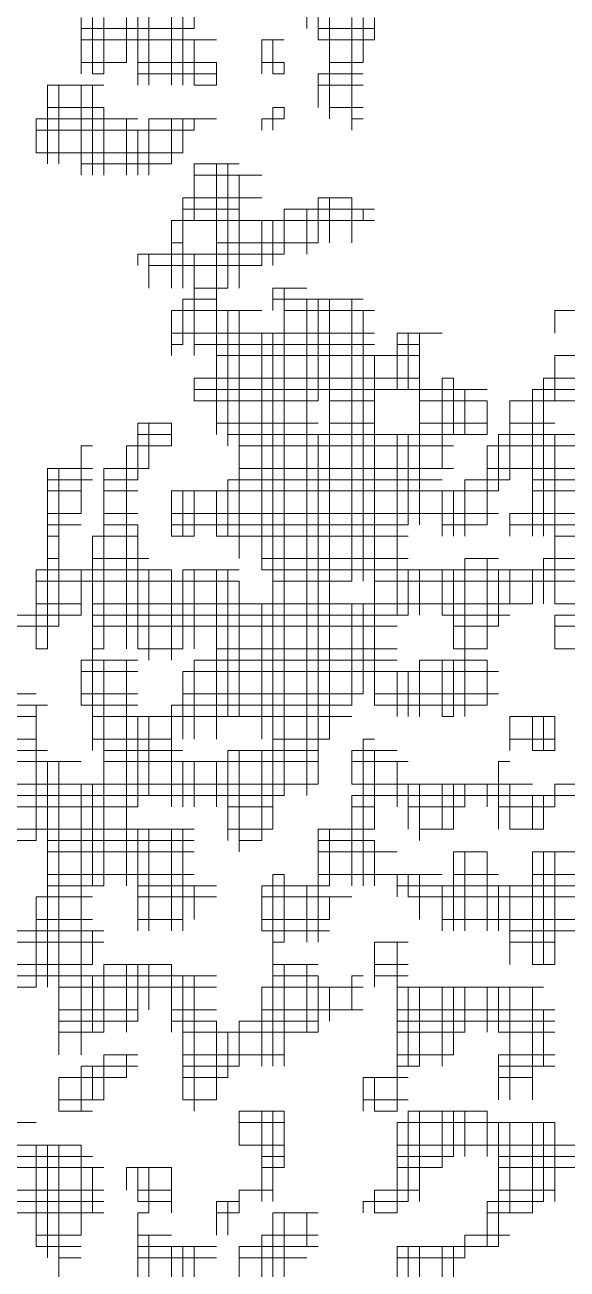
# Model space of a CAD drawing. Header units: millimetres. Extents: x 13268 to 164478, y 289082 to 363688.
# Drawn here: x 81970 to 82973, y 351152 to 353454 of the extents above; entities that cross this region are included whole.
import ezdxf

# ---------------------------------------------------------------- set-up
doc = ezdxf.new("R2010")
doc.units = ezdxf.units.MM

# ---------------------------------------------------------------- blocks, each defined once
blk = doc.blocks.new('A$C010A7659')
at = {"lineweight": 0}
for points in [[(1714.03, 3469.46), (1714.03, 3403.22)], [(1714.03, 3469.46), (1714.03, 3394.94)], [(1722.31, 3469.46), (1722.31, 3394.94)], [(1722.31, 3469.46), (1722.31, 3394.94)], [(1730.59, 3469.46), (1730.59, 3436.34)], [(1689.19, 3461.18), (1689.19, 3394.94)], [(1697.47, 3461.18), (1697.47, 3394.94)], [(1813.39, 3461.18), (1813.39, 3436.34)], [(1821.67, 3461.18), (1821.67, 3428.06)], [(1647.79, 3444.62), (1647.79, 3403.22)], [(1656.07, 3444.62), (1656.07, 3403.22)], [(1664.35, 3444.62), (1664.35, 3403.22)], [(1664.35, 3444.62), (1664.35, 3403.22)], [(1680.91, 3444.62), (1680.91, 3411.5)], [(1689.19, 3444.62), (1689.19, 3394.94)], [(1821.67, 3444.62), (1821.67, 3428.06)], [(1829.95, 3444.62), (1829.95, 3370.09)], [(1846.51, 3444.62), (1846.51, 3361.81)], [(1846.51, 3444.62), (1846.51, 3370.09)], [(1854.79, 3444.62), (1854.79, 3411.5)], [(1863.07, 3444.62), (1863.07, 3428.06)], [(1647.79, 3436.34), (1730.59, 3436.34)], [(1821.67, 3436.34), (1863.07, 3436.34)], [(1647.79, 3428.06), (1747.15, 3428.06)], [(1647.79, 3428.06), (1747.15, 3428.06)], [(1730.59, 3428.06), (1730.59, 3394.94)], [(1780.27, 3428.06), (1780.27, 3403.22)], [(1780.27, 3428.06), (1796.83, 3428.06)], [(1788.55, 3428.06), (1788.55, 3403.22)], [(1788.55, 3428.06), (1788.55, 3403.22)], [(1821.67, 3428.06), (1863.07, 3428.06)], [(1829.95, 3428.06), (1863.07, 3428.06)], [(1647.79, 3411.5), (1680.91, 3411.5)], [(1689.19, 3411.5), (1747.15, 3411.5)], [(1747.15, 3411.5), (1747.15, 3394.94)], [(1780.27, 3411.5), (1796.83, 3411.5)], [(1796.83, 3411.5), (1796.83, 3403.22)], [(1829.95, 3411.5), (1854.79, 3411.5)], [(1656.07, 3403.22), (1664.35, 3403.22)], [(1689.19, 3403.22), (1714.03, 3403.22)], [(1689.19, 3403.22), (1747.15, 3403.22)], [(1722.31, 3403.22), (1747.15, 3403.22)], [(1788.55, 3403.22), (1796.83, 3403.22)], [(1821.67, 3403.22), (1821.67, 3378.38)], [(1821.67, 3403.22), (1854.79, 3403.22)], [(1821.67, 3403.22), (1854.79, 3403.22)], [(1622.95, 3394.94), (1622.95, 3336.97)], [(1622.95, 3394.94), (1664.35, 3394.94)], [(1631.23, 3394.94), (1631.23, 3336.97)], [(1631.23, 3394.94), (1631.23, 3336.97)], [(1647.79, 3394.94), (1647.79, 3328.69)], [(1647.79, 3394.94), (1647.79, 3336.97)], [(1656.07, 3394.94), (1656.07, 3328.69)], [(1730.59, 3394.94), (1747.15, 3394.94)], [(1821.67, 3394.94), (1854.79, 3394.94)], [(1821.67, 3394.94), (1854.79, 3394.94)], [(1622.95, 3378.38), (1664.35, 3378.38)], [(1664.35, 3378.38), (1664.35, 3328.69)], [(1788.55, 3378.38), (1788.55, 3361.81)], [(1788.55, 3378.38), (1788.55, 3361.81)], [(1788.55, 3378.38), (1796.83, 3378.38)], [(1796.83, 3378.38), (1796.83, 3370.09)], [(1829.95, 3378.38), (1854.79, 3378.38)], [(1614.66, 3370.09), (1614.66, 3345.25)], [(1614.66, 3370.09), (1689.19, 3370.09)], [(1622.95, 3370.09), (1680.91, 3370.09)], [(1664.35, 3370.09), (1664.35, 3328.69)], [(1680.91, 3370.09), (1680.91, 3328.69)], [(1697.47, 3370.09), (1697.47, 3328.69)], [(1697.47, 3370.09), (1747.15, 3370.09)], [(1714.03, 3370.09), (1714.03, 3345.25)], [(1714.03, 3370.09), (1714.03, 3336.97)], [(1714.03, 3370.09), (1747.15, 3370.09)], [(1722.31, 3370.09), (1722.31, 3345.25)], [(1722.31, 3370.09), (1722.31, 3345.25)], [(1730.59, 3370.09), (1730.59, 3361.81)], [(1780.27, 3370.09), (1780.27, 3361.81)], [(1780.27, 3370.09), (1796.83, 3370.09)], [(1780.27, 3370.09), (1796.83, 3370.09)], [(1846.51, 3370.09), (1854.79, 3370.09)], [(1846.51, 3370.09), (1854.79, 3370.09)], [(1614.66, 3361.81), (1730.59, 3361.81)], [(1689.19, 3361.81), (1689.19, 3328.69)], [(1689.19, 3361.81), (1689.19, 3328.69)], [(1614.66, 3345.25), (1722.31, 3345.25)], [(1622.95, 3345.25), (1714.03, 3345.25)], [(1647.79, 3336.97), (1714.03, 3336.97)], [(1730.59, 3336.97), (1730.59, 3295.57)], [(1730.59, 3336.97), (1763.71, 3336.97)], [(1747.15, 3336.97), (1747.15, 3245.89)], [(1747.15, 3336.97), (1747.15, 3295.57)], [(1755.43, 3336.97), (1755.43, 3245.89)], [(1730.59, 3328.69), (1780.27, 3328.69)], [(1730.59, 3328.69), (1763.71, 3328.69)], [(1763.71, 3328.69), (1763.71, 3312.13)], [(1763.71, 3328.69), (1763.71, 3245.89)], [(1722.31, 3312.13), (1722.31, 3279.01)], [(1722.31, 3312.13), (1722.31, 3262.45)], [(1722.31, 3312.13), (1763.71, 3312.13)], [(1722.31, 3312.13), (1780.27, 3312.13)], [(1821.67, 3312.13), (1821.67, 3279.01)], [(1821.67, 3312.13), (1821.67, 3279.01)], [(1821.67, 3312.13), (1846.51, 3312.13)], [(1829.95, 3312.13), (1829.95, 3279.01)], [(1846.51, 3312.13), (1846.51, 3279.01)], [(1722.31, 3303.85), (1763.71, 3303.85)], [(1796.83, 3303.85), (1796.83, 3270.73)], [(1796.83, 3303.85), (1863.07, 3303.85)], [(1813.39, 3303.85), (1813.39, 3270.73)], [(1846.51, 3303.85), (1846.51, 3295.57)], [(1854.79, 3303.85), (1854.79, 3295.57)], [(1714.03, 3295.57), (1714.03, 3245.89)], [(1714.03, 3295.57), (1730.59, 3295.57)], [(1714.03, 3295.57), (1763.71, 3295.57)], [(1747.15, 3295.57), (1846.51, 3295.57)], [(1763.71, 3295.57), (1763.71, 3245.89)], [(1780.27, 3295.57), (1780.27, 3262.45)], [(1788.55, 3295.57), (1788.55, 3270.73)], [(1788.55, 3295.57), (1788.55, 3262.45)], [(1796.83, 3295.57), (1796.83, 3270.73)], [(1796.83, 3295.57), (1863.07, 3295.57)], [(1689.19, 3270.73), (1689.19, 3262.45)], [(1689.19, 3270.73), (1788.55, 3270.73)], [(1697.47, 3270.73), (1697.47, 3245.89)], [(1697.47, 3270.73), (1722.31, 3270.73)], [(1714.03, 3279.01), (1714.03, 3245.89)], [(1714.03, 3279.01), (1722.31, 3279.01)], [(1722.31, 3270.73), (1722.31, 3245.89)], [(1730.59, 3270.73), (1730.59, 3196.21)], [(1747.15, 3279.01), (1821.67, 3279.01)], [(1747.15, 3270.73), (1747.15, 3163.09)], [(1747.15, 3270.73), (1796.83, 3270.73)], [(1697.47, 3262.45), (1722.31, 3262.45)], [(1722.31, 3262.45), (1780.27, 3262.45)], [(1730.59, 3245.89), (1747.15, 3245.89)], [(1730.59, 3245.89), (1755.43, 3245.89)], [(1788.55, 3245.89), (1788.55, 3229.33)], [(1788.55, 3245.89), (1813.39, 3245.89)], [(1796.83, 3245.89), (1796.83, 2873.27)], [(1796.83, 3245.89), (1796.83, 2873.27)], [(1722.31, 3237.61), (1722.31, 3204.49)], [(1722.31, 3237.61), (1722.31, 3204.49)], [(1722.31, 3237.61), (1747.15, 3237.61)], [(1730.59, 3237.61), (1747.15, 3237.61)], [(1788.55, 3237.61), (1854.79, 3237.61)], [(1788.55, 3237.61), (1846.51, 3237.61)], [(1813.39, 3237.61), (1813.39, 2873.27)], [(1821.67, 3237.61), (1821.67, 3163.09)], [(1821.67, 3237.61), (1821.67, 3163.09)], [(1829.95, 3237.61), (1829.95, 2914.68)], [(1846.51, 3237.61), (1846.51, 3038.88)], [(1846.51, 3237.61), (1846.51, 3030.6)], [(1714.03, 3229.33), (1714.03, 3196.21)], [(1714.03, 3229.33), (1780.27, 3229.33)], [(1747.15, 3229.33), (1747.15, 3138.25)], [(1755.43, 3229.33), (1755.43, 3129.97)], [(1763.71, 3229.33), (1763.71, 3047.16)], [(1763.71, 3229.33), (1763.71, 3129.97)], [(1796.83, 3229.33), (1863.07, 3229.33)], [(1854.79, 3229.33), (1854.79, 3030.6)], [(1995.56, 3229.33), (1995.56, 3212.77)], [(1995.56, 3229.33), (2086.64, 3229.33)], [(1714.03, 3212.77), (1714.03, 3196.21)], [(1714.03, 3212.77), (1863.07, 3212.77)], [(1714.03, 3212.77), (1863.07, 3212.77)], [(1780.27, 3212.77), (1780.27, 3038.88)], [(1788.55, 3212.77), (1788.55, 2864.99)], [(1788.55, 3212.77), (1788.55, 2848.43)], [(1879.64, 3212.77), (1879.64, 3171.37)], [(1879.64, 3212.77), (1912.76, 3212.77)], [(1887.92, 3212.77), (1887.92, 3171.37)], [(1896.2, 3212.77), (1896.2, 3204.49)], [(1896.2, 3212.77), (1896.2, 3072)], [(1714.03, 3204.49), (1722.31, 3204.49)], [(1730.59, 3204.49), (1863.07, 3204.49)], [(1879.64, 3204.49), (1896.2, 3204.49)], [(1747.15, 3196.21), (1896.2, 3196.21)], [(1747.15, 3196.21), (1863.07, 3196.21)], [(1863.07, 3196.21), (1863.07, 3171.37)], [(1863.07, 3196.21), (1863.07, 3163.09)], [(1863.07, 3196.21), (1896.2, 3196.21)], [(1879.64, 3196.21), (1879.64, 3171.37)], [(1995.56, 3196.21), (1995.56, 3163.09)], [(1995.56, 3196.21), (1995.56, 3163.09)], [(1995.56, 3196.21), (2086.64, 3196.21)], [(1730.59, 3179.65), (1730.59, 3163.09)], [(1730.59, 3179.65), (1896.2, 3179.65)], [(1912.76, 3179.65), (1912.76, 3113.4)], [(1912.76, 3179.65), (1921.04, 3179.65)], [(1921.04, 3179.65), (1921.04, 3138.25)], [(1987.28, 3179.65), (1987.28, 3096.84)], [(1987.28, 3179.65), (2094.92, 3179.65)], [(1730.59, 3171.37), (1863.07, 3171.37)], [(1730.59, 3171.37), (1896.2, 3171.37)], [(1896.2, 3171.37), (1896.2, 3072)], [(1896.2, 3171.37), (1945.88, 3171.37)], [(1912.76, 3171.37), (1945.88, 3171.37)], [(1921.04, 3171.37), (1921.04, 3138.25)], [(1929.32, 3171.37), (1929.32, 3138.25)], [(1979, 3171.37), (1979, 3096.84)], [(1979, 3171.37), (1979, 3096.84)], [(1979, 3171.37), (2086.64, 3171.37)], [(1979, 3171.37), (2094.92, 3171.37)], [(1730.59, 3163.09), (1821.67, 3163.09)], [(1747.15, 3163.09), (1821.67, 3163.09)], [(1829.95, 3163.09), (1863.07, 3163.09)], [(1829.95, 3163.09), (1863.07, 3163.09)], [(1863.07, 3163.09), (1863.07, 2947.8)], [(1896.2, 3163.09), (1945.88, 3163.09)], [(1896.2, 3163.09), (1945.88, 3163.09)], [(1945.88, 3163.09), (1945.88, 3138.25)], [(1962.44, 3163.09), (1962.44, 3105.12)], [(1962.44, 3163.09), (1995.56, 3163.09)], [(1962.44, 3163.09), (2086.64, 3163.09)], [(1689.19, 3146.53), (1689.19, 3113.4)], [(1689.19, 3146.53), (1714.03, 3146.53)], [(1697.47, 3146.53), (1697.47, 3113.4)], [(1714.03, 3146.53), (1714.03, 3129.97)], [(1747.15, 3146.53), (1821.67, 3146.53)], [(1829.95, 3146.53), (1863.07, 3146.53)], [(1896.2, 3146.53), (1945.88, 3146.53)], [(1962.44, 3146.53), (1995.56, 3146.53)], [(1689.19, 3138.25), (1689.19, 3105.12)], [(1689.19, 3138.25), (1714.03, 3138.25)], [(1689.19, 3138.25), (1714.03, 3138.25)], [(1755.43, 3138.25), (1921.04, 3138.25)], [(1755.43, 3138.25), (1879.64, 3138.25)], [(1821.67, 3138.25), (1821.67, 2906.4)], [(1821.67, 3138.25), (1821.67, 2881.56)], [(1863.07, 3138.25), (1863.07, 2939.52)], [(1879.64, 3138.25), (1879.64, 3005.76)], [(1879.64, 3138.25), (1879.64, 3005.76)], [(1887.92, 3138.25), (1887.92, 3072)], [(1887.92, 3138.25), (1945.88, 3138.25)], [(1954.16, 3138.25), (1954.16, 3096.84)], [(1954.16, 3138.25), (1954.16, 3096.84)], [(1954.16, 3138.25), (2111.48, 3138.25)], [(1954.16, 3138.25), (1995.56, 3138.25)], [(1995.56, 3138.25), (1995.56, 3014.04)], [(1995.56, 3138.25), (1995.56, 3096.84)], [(1647.79, 3129.97), (1647.79, 3096.84)], [(1647.79, 3129.97), (1656.07, 3129.97)], [(1680.91, 3129.97), (1680.91, 2980.92)], [(1680.91, 3129.97), (1714.03, 3129.97)], [(1763.71, 3129.97), (1921.04, 3129.97)], [(1945.88, 3129.97), (1945.88, 3080.28)], [(1945.88, 3129.97), (1945.88, 3072)], [(1945.88, 3129.97), (2111.48, 3129.97)], [(1622.95, 3113.4), (1622.95, 2980.92)], [(1622.95, 3113.4), (1656.07, 3113.4)], [(1631.23, 3113.4), (1631.23, 3063.72)], [(1631.23, 3113.4), (1631.23, 2997.48)], [(1631.23, 3113.4), (1656.07, 3113.4)], [(1647.79, 3113.4), (1647.79, 3080.28)], [(1664.35, 3113.4), (1664.35, 2980.92)], [(1664.35, 3113.4), (1689.19, 3113.4)], [(1664.35, 3113.4), (1697.47, 3113.4)], [(1763.71, 3113.4), (1912.76, 3113.4)], [(1763.71, 3113.4), (1921.04, 3113.4)], [(1945.88, 3113.4), (2111.48, 3113.4)], [(1945.88, 3113.4), (2111.48, 3113.4)], [(1622.95, 3105.12), (1656.07, 3105.12)], [(1664.35, 3105.12), (1689.19, 3105.12)], [(1755.43, 3105.12), (1755.43, 3063.72)], [(1755.43, 3105.12), (1912.76, 3105.12)], [(1763.71, 3105.12), (1763.71, 3047.16)], [(1929.32, 3105.12), (1929.32, 3063.72)], [(1929.32, 3105.12), (1962.44, 3105.12)], [(1979, 3105.12), (2094.92, 3105.12)], [(1622.95, 3096.84), (1647.79, 3096.84)], [(1622.95, 3096.84), (1647.79, 3096.84)], [(1664.35, 3096.84), (1664.35, 2980.92)], [(1664.35, 3096.84), (1689.19, 3096.84)], [(1664.35, 3096.84), (1689.19, 3096.84)], [(1714.03, 3096.84), (1714.03, 3063.72)], [(1714.03, 3096.84), (1954.16, 3096.84)], [(1722.31, 3096.84), (1722.31, 3063.72)], [(1722.31, 3096.84), (1722.31, 3063.72)], [(1730.59, 3096.84), (1730.59, 3063.72)], [(1747.15, 3096.84), (1747.15, 3063.72)], [(1747.15, 3096.84), (1747.15, 3063.72)], [(1747.15, 3096.84), (1954.16, 3096.84)], [(1912.76, 3096.84), (1912.76, 3063.72)], [(1921.04, 3096.84), (1921.04, 3063.72)], [(1921.04, 3096.84), (1921.04, 3063.72)], [(1979, 3096.84), (1979, 3063.72)], [(1979, 3096.84), (1979, 3063.72)], [(1979, 3096.84), (1995.56, 3096.84)], [(1987.28, 3096.84), (1987.28, 3063.72)], [(1995.56, 3096.84), (2045.24, 3096.84)], [(1995.56, 3096.84), (2045.24, 3096.84)], [(1622.95, 3080.28), (1647.79, 3080.28)], [(1622.95, 3080.28), (1647.79, 3080.28)], [(1664.35, 3080.28), (1689.19, 3080.28)], [(1664.35, 3080.28), (1689.19, 3080.28)], [(1714.03, 3080.28), (1714.03, 3063.72)], [(1714.03, 3080.28), (1945.88, 3080.28)], [(1714.03, 3080.28), (1954.16, 3080.28)], [(1962.44, 3080.28), (1962.44, 3063.72)], [(1962.44, 3080.28), (1995.56, 3080.28)], [(1962.44, 3080.28), (1995.56, 3080.28)], [(1995.56, 3080.28), (2028.68, 3080.28)], [(1995.56, 3080.28), (2028.68, 3080.28)], [(1622.95, 3072), (1647.79, 3072)], [(1664.35, 3072), (1689.19, 3072)], [(1689.19, 3072), (1689.19, 2980.92)], [(1714.03, 3072), (1887.92, 3072)], [(1912.76, 3072), (1945.88, 3072)], [(1962.44, 3072), (1995.56, 3072)], [(1995.56, 3072), (2028.68, 3072)], [(1622.95, 3063.72), (1631.23, 3063.72)], [(1622.95, 3063.72), (1631.23, 3063.72)], [(1656.07, 3063.72), (1656.07, 2906.4)], [(1656.07, 3063.72), (1689.19, 3063.72)], [(1664.35, 3063.72), (1689.19, 3063.72)], [(1714.03, 3063.72), (1730.59, 3063.72)], [(1747.15, 3063.72), (1887.92, 3063.72)], [(1763.71, 3063.72), (1887.92, 3063.72)], [(1995.56, 3063.72), (1995.56, 3014.04)], [(1995.56, 3063.72), (2020.4, 3063.72)], [(1995.56, 3063.72), (2028.68, 3063.72)], [(1622.95, 3047.16), (1631.23, 3047.16)], [(1656.07, 3047.16), (1697.47, 3047.16)], [(1689.19, 3047.16), (1689.19, 2980.92)], [(1780.27, 3047.16), (1887.92, 3047.16)], [(1929.32, 3047.16), (1929.32, 2931.24)], [(1929.32, 3047.16), (1954.16, 3047.16)], [(1945.88, 3047.16), (1945.88, 2980.92)], [(1945.88, 3047.16), (1945.88, 2980.92)], [(1987.28, 3047.16), (1987.28, 3014.04)], [(1987.28, 3047.16), (2020.4, 3047.16)], [(1614.66, 3038.88), (1614.66, 2980.92)], [(1614.66, 3038.88), (1714.03, 3038.88)], [(1622.95, 3038.88), (1647.79, 3038.88)], [(1631.23, 3038.88), (1631.23, 3005.76)], [(1647.79, 3038.88), (1647.79, 3014.04)], [(1647.79, 3038.88), (1647.79, 3005.76)], [(1647.79, 3038.88), (1714.03, 3038.88)], [(1697.47, 3038.88), (1697.47, 2972.64)], [(1714.03, 3038.88), (1714.03, 2972.64)], [(1722.31, 3038.88), (1722.31, 2980.92)], [(1722.31, 3038.88), (1722.31, 2980.92)], [(1722.31, 3038.88), (1763.71, 3038.88)], [(1730.59, 3038.88), (1730.59, 2980.92)], [(1730.59, 3038.88), (1747.15, 3038.88)], [(1747.15, 3038.88), (1747.15, 2914.68)], [(1747.15, 3038.88), (1747.15, 2914.68)], [(1755.43, 3038.88), (1755.43, 2931.24)], [(1780.27, 3038.88), (1896.2, 3038.88)], [(1788.55, 3038.88), (1846.51, 3038.88)], [(1854.79, 3038.88), (2020.4, 3038.88)], [(1887.92, 3038.88), (1887.92, 3005.76)], [(1896.2, 3038.88), (1896.2, 3014.04)], [(1896.2, 3038.88), (1896.2, 3005.76)], [(1912.76, 3038.88), (1912.76, 3005.76)], [(1921.04, 3038.88), (1921.04, 2980.92)], [(1921.04, 3038.88), (1921.04, 2980.92)], [(1921.04, 3038.88), (2020.4, 3038.88)], [(1954.16, 3038.88), (1954.16, 3005.76)], [(1954.16, 3038.88), (1954.16, 2997.48)], [(1962.44, 3038.88), (1962.44, 3014.04)], [(1979, 3038.88), (1979, 3014.04)], [(1979, 3038.88), (1979, 3014.04)], [(1614.66, 3030.6), (1763.71, 3030.6)], [(1714.03, 3030.6), (1714.03, 2980.92)], [(1763.71, 3030.6), (1763.71, 2931.24)], [(1788.55, 3030.6), (1846.51, 3030.6)], [(1863.07, 3030.6), (2012.12, 3030.6)], [(1598.1, 3005.76), (1631.23, 3005.76)], [(1614.66, 3014.04), (1647.79, 3014.04)], [(1614.66, 3014.04), (1647.79, 3014.04)], [(1614.66, 3005.76), (1614.66, 2980.92)], [(1614.66, 3005.76), (1647.79, 3005.76)], [(1656.07, 3014.04), (1896.2, 3014.04)], [(1656.07, 3014.04), (1763.71, 3014.04)], [(1656.07, 3005.76), (1879.64, 3005.76)], [(1656.07, 3005.76), (1887.92, 3005.76)], [(1763.71, 3014.04), (1763.71, 2964.36)], [(1780.27, 3014.04), (1780.27, 2914.68)], [(1780.27, 3014.04), (1846.51, 3014.04)], [(1846.51, 3014.04), (1846.51, 2939.52)], [(1846.51, 3014.04), (1846.51, 2939.52)], [(1854.79, 3014.04), (1854.79, 2947.8)], [(1863.07, 3014.04), (1979, 3014.04)], [(1912.76, 3014.04), (1962.44, 3014.04)], [(1912.76, 3005.76), (1962.44, 3005.76)], [(1921.04, 3005.76), (1954.16, 3005.76)], [(1995.56, 3014.04), (2012.12, 3014.04)], [(1995.56, 3005.76), (1995.56, 2980.92)], [(1995.56, 3005.76), (1995.56, 2980.92)], [(1995.56, 3005.76), (2012.12, 3005.76)], [(1598.1, 2997.48), (1631.23, 2997.48)], [(1656.07, 2997.48), (1879.64, 2997.48)], [(1921.04, 2997.48), (1954.16, 2997.48)], [(1995.56, 2997.48), (2012.12, 2997.48)], [(1614.66, 2980.92), (1622.95, 2980.92)], [(1656.07, 2980.92), (1664.35, 2980.92)], [(1656.07, 2980.92), (1664.35, 2980.92)], [(1689.19, 2980.92), (1722.31, 2980.92)], [(1697.47, 2980.92), (1714.03, 2980.92)], [(1747.15, 2980.92), (1879.64, 2980.92)], [(1747.15, 2980.92), (1879.64, 2980.92)], [(1921.04, 2980.92), (1945.88, 2980.92)], [(1929.32, 2980.92), (1945.88, 2980.92)], [(1995.56, 2980.92), (2012.12, 2980.92)], [(1647.79, 2972.64), (1647.79, 2939.52)], [(1647.79, 2972.64), (1689.19, 2972.64)], [(1664.35, 2972.64), (1664.35, 2807.03)], [(1664.35, 2972.64), (1664.35, 2807.03)], [(1680.91, 2972.64), (1680.91, 2807.03)], [(1730.59, 2972.64), (1730.59, 2914.68)], [(1730.59, 2972.64), (1879.64, 2972.64)], [(1896.2, 2972.64), (1896.2, 2931.24)], [(1896.2, 2972.64), (1945.88, 2972.64)], [(1912.76, 2972.64), (1912.76, 2931.24)], [(1921.04, 2972.64), (1921.04, 2931.24)], [(1921.04, 2972.64), (1921.04, 2931.24)], [(1945.88, 2972.64), (1945.88, 2939.52)], [(1647.79, 2964.36), (1647.79, 2947.8)], [(1647.79, 2964.36), (1689.19, 2964.36)], [(1647.79, 2964.36), (1689.19, 2964.36)], [(1722.31, 2964.36), (1722.31, 2914.68)], [(1722.31, 2964.36), (1722.31, 2931.24)], [(1722.31, 2964.36), (1954.16, 2964.36)], [(1722.31, 2964.36), (1763.71, 2964.36)], [(1763.71, 2964.36), (1763.71, 2931.24)], [(1780.27, 2964.36), (1879.64, 2964.36)], [(1879.64, 2964.36), (1879.64, 2931.24)], [(1879.64, 2964.36), (1879.64, 2931.24)], [(1887.92, 2964.36), (1887.92, 2931.24)], [(1887.92, 2964.36), (1954.16, 2964.36)], [(1896.2, 2964.36), (1896.2, 2931.24)], [(1945.88, 2964.36), (1945.88, 2939.52)], [(1564.98, 2947.8), (1614.66, 2947.8)], [(1647.79, 2947.8), (1689.19, 2947.8)], [(1722.31, 2947.8), (1854.79, 2947.8)], [(1863.07, 2947.8), (1954.16, 2947.8)], [(1564.98, 2939.52), (1622.95, 2939.52)], [(1564.98, 2939.52), (1614.66, 2939.52)], [(1614.66, 2939.52), (1614.66, 2931.24)], [(1614.66, 2939.52), (1614.66, 2840.15)], [(1647.79, 2939.52), (1689.19, 2939.52)], [(1656.07, 2939.52), (1689.19, 2939.52)], [(1714.03, 2939.52), (1714.03, 2931.24)], [(1714.03, 2939.52), (1846.51, 2939.52)], [(1722.31, 2939.52), (1846.51, 2939.52)], [(1863.07, 2939.52), (1945.88, 2939.52)], [(1879.64, 2939.52), (1945.88, 2939.52)], [(1564.98, 2931.24), (1614.66, 2931.24)], [(1564.98, 2931.24), (1614.66, 2931.24)], [(1656.07, 2931.24), (1714.03, 2931.24)], [(1656.07, 2931.24), (1846.51, 2931.24)], [(1689.19, 2931.24), (1689.19, 2873.27)], [(1689.19, 2931.24), (1689.19, 2864.99)], [(1697.47, 2931.24), (1697.47, 2873.27)], [(1714.03, 2931.24), (1714.03, 2873.27)], [(1722.31, 2931.24), (1755.43, 2931.24)], [(1780.27, 2931.24), (1846.51, 2931.24)], [(1912.76, 2931.24), (1921.04, 2931.24)], [(1962.44, 2931.24), (1962.44, 2906.4)], [(1962.44, 2931.24), (1995.56, 2931.24)], [(1979, 2931.24), (1979, 2906.4)], [(1979, 2931.24), (1979, 2906.4)], [(1979, 2931.24), (1995.56, 2931.24)], [(1987.28, 2931.24), (1987.28, 2906.4)], [(1995.56, 2931.24), (1995.56, 2906.4)], [(1523.58, 2914.68), (1614.66, 2914.68)], [(1656.07, 2914.68), (1714.03, 2914.68)], [(1788.55, 2914.68), (1829.95, 2914.68)], [(1854.79, 2914.68), (1854.79, 2807.03)], [(1854.79, 2914.68), (1863.07, 2914.68)], [(1962.44, 2914.68), (1995.56, 2914.68)], [(1515.3, 2906.4), (1622.95, 2906.4)], [(1523.58, 2906.4), (1614.66, 2906.4)], [(1614.66, 2906.4), (1614.66, 2840.15)], [(1664.35, 2906.4), (1722.31, 2906.4)], [(1664.35, 2906.4), (1722.31, 2906.4)], [(1714.03, 2906.4), (1714.03, 2864.99)], [(1755.43, 2906.4), (1755.43, 2840.15)], [(1755.43, 2906.4), (1821.67, 2906.4)], [(1763.71, 2906.4), (1763.71, 2831.87)], [(1763.71, 2906.4), (1763.71, 2831.87)], [(1763.71, 2906.4), (1780.27, 2906.4)], [(1780.27, 2906.4), (1780.27, 2840.15)], [(1788.55, 2906.4), (1821.67, 2906.4)], [(1846.51, 2906.4), (1846.51, 2881.56)], [(1846.51, 2906.4), (1846.51, 2881.56)], [(1846.51, 2906.4), (1879.64, 2906.4)], [(1846.51, 2906.4), (1863.07, 2906.4)], [(1863.07, 2906.4), (1863.07, 2864.99)], [(1863.07, 2906.4), (1863.07, 2848.43)], [(1979, 2906.4), (1995.56, 2906.4)], [(1515.3, 2898.12), (1647.79, 2898.12)], [(1622.95, 2898.12), (1622.95, 2732.51)], [(1631.23, 2898.12), (1631.23, 2682.83)], [(1631.23, 2898.12), (1631.23, 2732.51)], [(1664.35, 2898.12), (1821.67, 2898.12)], [(1722.31, 2898.12), (1722.31, 2864.99)], [(1722.31, 2898.12), (1722.31, 2864.99)], [(1730.59, 2898.12), (1730.59, 2864.99)], [(1747.15, 2898.12), (1747.15, 2864.99)], [(1747.15, 2898.12), (1747.15, 2864.99)], [(1846.51, 2898.12), (1887.92, 2898.12)], [(1879.64, 2898.12), (1879.64, 2864.99)], [(1879.64, 2898.12), (1879.64, 2864.99)], [(1954.16, 2898.12), (1954.16, 2848.43)], [(1954.16, 2898.12), (1962.44, 2898.12)], [(1515.3, 2881.56), (1821.67, 2881.56)], [(1515.3, 2881.56), (1821.67, 2881.56)], [(1647.79, 2881.56), (1647.79, 2682.83)], [(1647.79, 2881.56), (1647.79, 2682.83)], [(1656.07, 2881.56), (1656.07, 2807.03)], [(1846.51, 2881.56), (1896.2, 2881.56)], [(1854.79, 2881.56), (1979, 2881.56)], [(1887.92, 2881.56), (1887.92, 2848.43)], [(1896.2, 2881.56), (1896.2, 2840.15)], [(1896.2, 2881.56), (1896.2, 2848.43)], [(1912.76, 2881.56), (1912.76, 2848.43)], [(1921.04, 2881.56), (1921.04, 2848.43)], [(1921.04, 2881.56), (1921.04, 2848.43)], [(1929.32, 2881.56), (1929.32, 2864.99)], [(1945.88, 2881.56), (1945.88, 2864.99)], [(1945.88, 2881.56), (1945.88, 2864.99)], [(1945.88, 2881.56), (1979, 2881.56)], [(1954.16, 2881.56), (1954.16, 2864.99)], [(1962.44, 2881.56), (1962.44, 2848.43)], [(1995.56, 2881.56), (1995.56, 2864.99)], [(1995.56, 2881.56), (1995.56, 2873.27)], [(1995.56, 2881.56), (2020.4, 2881.56)], [(1515.3, 2873.27), (1689.19, 2873.27)], [(1515.3, 2873.27), (1796.83, 2873.27)], [(1714.03, 2873.27), (1796.83, 2873.27)], [(1846.51, 2873.27), (1846.51, 2807.03)], [(1846.51, 2873.27), (1995.56, 2873.27)], [(1854.79, 2873.27), (1979, 2873.27)], [(1979, 2873.27), (1979, 2848.43)], [(1979, 2873.27), (1979, 2848.43)], [(1987.28, 2873.27), (1987.28, 2848.43)], [(1995.56, 2873.27), (2020.4, 2873.27)], [(1995.56, 2873.27), (2020.4, 2873.27)], [(1515.3, 2864.99), (1689.19, 2864.99)], [(1755.43, 2864.99), (1788.55, 2864.99)], [(1846.51, 2864.99), (1846.51, 2807.03)], [(1846.51, 2864.99), (1863.07, 2864.99)], [(1887.92, 2864.99), (1929.32, 2864.99)], [(1954.16, 2864.99), (1995.56, 2864.99)], [(1498.74, 2848.43), (1730.59, 2848.43)], [(1498.74, 2848.43), (1689.19, 2848.43)], [(1689.19, 2848.43), (1689.19, 2773.91)], [(1689.19, 2848.43), (1689.19, 2807.03)], [(1697.47, 2848.43), (1697.47, 2773.91)], [(1714.03, 2848.43), (1714.03, 2773.91)], [(1714.03, 2848.43), (1714.03, 2773.91)], [(1722.31, 2848.43), (1722.31, 2831.87)], [(1722.31, 2848.43), (1722.31, 2773.91)], [(1722.31, 2848.43), (1730.59, 2848.43)], [(1755.43, 2848.43), (1788.55, 2848.43)], [(1755.43, 2848.43), (1788.55, 2848.43)], [(1821.67, 2848.43), (1821.67, 2773.91)], [(1821.67, 2848.43), (1863.07, 2848.43)], [(1829.95, 2848.43), (1829.95, 2807.03)], [(1829.95, 2848.43), (1863.07, 2848.43)], [(1896.2, 2848.43), (1912.76, 2848.43)], [(1896.2, 2848.43), (1921.04, 2848.43)], [(1962.44, 2848.43), (1987.28, 2848.43)], [(1498.74, 2840.15), (1614.66, 2840.15)], [(1622.95, 2840.15), (1730.59, 2840.15)], [(1763.71, 2840.15), (1780.27, 2840.15)], [(1821.67, 2840.15), (1863.07, 2840.15)], [(1863.07, 2840.15), (1863.07, 2807.03)], [(1622.95, 2831.87), (1722.31, 2831.87)], [(1622.95, 2831.87), (1730.59, 2831.87)], [(1821.67, 2831.87), (1821.67, 2765.63)], [(1821.67, 2831.87), (1879.64, 2831.87)], [(1821.67, 2831.87), (1879.64, 2831.87)], [(1863.07, 2831.87), (1863.07, 2807.03)], [(1921.04, 2831.87), (1921.04, 2773.91)], [(1921.04, 2831.87), (1945.88, 2831.87)], [(1929.32, 2831.87), (1929.32, 2773.91)], [(1945.88, 2831.87), (1945.88, 2773.91)], [(1979, 2831.87), (1979, 2749.07)], [(1979, 2831.87), (1979, 2749.07)], [(1979, 2831.87), (2020.4, 2831.87)], [(1979, 2831.87), (2012.12, 2831.87)], [(1987.28, 2831.87), (1987.28, 2749.07)], [(1995.56, 2831.87), (1995.56, 2765.63)], [(1995.56, 2831.87), (1995.56, 2749.07)], [(1622.95, 2815.31), (1730.59, 2815.31)], [(1722.31, 2815.31), (1722.31, 2782.19)], [(1788.55, 2815.31), (1788.55, 2674.55)], [(1788.55, 2815.31), (1788.55, 2765.63)], [(1788.55, 2815.31), (1796.83, 2815.31)], [(1796.83, 2815.31), (1796.83, 2765.63)], [(1821.67, 2815.31), (1879.64, 2815.31)], [(1879.64, 2815.31), (1879.64, 2798.75)], [(1879.64, 2815.31), (1912.76, 2815.31)], [(1887.92, 2815.31), (1887.92, 2798.75)], [(1896.2, 2815.31), (1896.2, 2782.19)], [(1896.2, 2815.31), (1896.2, 2782.19)], [(1921.04, 2815.31), (1921.04, 2773.91)], [(1921.04, 2815.31), (1954.16, 2815.31)], [(1945.88, 2815.31), (1945.88, 2773.91)], [(1979, 2815.31), (2020.4, 2815.31)], [(1622.95, 2807.03), (1656.07, 2807.03)], [(1622.95, 2807.03), (1664.35, 2807.03)], [(1689.19, 2807.03), (1747.15, 2807.03)], [(1689.19, 2807.03), (1730.59, 2807.03)], [(1730.59, 2807.03), (1730.59, 2782.19)], [(1780.27, 2807.03), (1780.27, 2773.91)], [(1780.27, 2807.03), (1829.95, 2807.03)], [(1780.27, 2807.03), (1829.95, 2807.03)], [(1796.83, 2807.03), (1796.83, 2765.63)], [(1813.39, 2807.03), (1813.39, 2765.63)], [(1879.64, 2807.03), (2020.4, 2807.03)], [(1879.64, 2807.03), (1954.16, 2807.03)], [(1912.76, 2807.03), (1912.76, 2773.91)], [(1954.16, 2807.03), (1954.16, 2773.91)], [(1954.16, 2807.03), (1954.16, 2773.91)], [(1962.44, 2807.03), (1962.44, 2749.07)], [(1979, 2807.03), (2020.4, 2807.03)], [(1614.66, 2798.75), (1614.66, 2732.51)], [(1614.66, 2798.75), (1656.07, 2798.75)], [(1622.95, 2798.75), (1656.07, 2798.75)], [(1689.19, 2798.75), (1747.15, 2798.75)], [(1689.19, 2798.75), (1747.15, 2798.75)], [(1780.27, 2798.75), (1846.51, 2798.75)], [(1780.27, 2798.75), (1829.95, 2798.75)], [(1829.95, 2798.75), (1829.95, 2782.19)], [(1887.92, 2798.75), (2061.8, 2798.75)], [(1896.2, 2798.75), (2061.8, 2798.75)], [(1614.66, 2782.19), (1614.66, 2732.51)], [(1614.66, 2782.19), (1656.07, 2782.19)], [(1689.19, 2782.19), (1722.31, 2782.19)], [(1780.27, 2782.19), (1829.95, 2782.19)], [(1912.76, 2782.19), (2078.36, 2782.19)], [(1564.98, 2773.91), (1664.35, 2773.91)], [(1598.1, 2773.91), (1664.35, 2773.91)], [(1656.07, 2773.91), (1656.07, 2749.07)], [(1780.27, 2773.91), (1829.95, 2773.91)], [(1788.55, 2773.91), (1821.67, 2773.91)], [(1962.44, 2773.91), (2086.64, 2773.91)], [(1962.44, 2773.91), (2086.64, 2773.91)], [(1564.98, 2765.63), (1664.35, 2765.63)], [(1788.55, 2765.63), (1796.83, 2765.63)], [(1863.07, 2765.63), (1863.07, 2732.51)], [(1863.07, 2765.63), (1863.07, 2732.51)], [(1863.07, 2765.63), (1887.92, 2765.63)], [(1879.64, 2765.63), (1879.64, 2674.55)], [(1879.64, 2765.63), (1879.64, 2732.51)], [(1962.44, 2765.63), (1995.56, 2765.63)], [(1515.3, 2740.79), (1747.15, 2740.79)], [(1531.86, 2749.07), (1656.07, 2749.07)], [(1548.42, 2749.07), (1656.07, 2749.07)], [(1656.07, 2740.79), (1656.07, 2699.39)], [(1664.35, 2749.07), (1664.35, 2699.39)], [(1664.35, 2749.07), (1714.03, 2749.07)], [(1664.35, 2740.79), (1664.35, 2699.39)], [(1680.91, 2749.07), (1680.91, 2699.39)], [(1689.19, 2749.07), (1689.19, 2715.95)], [(1689.19, 2749.07), (1689.19, 2707.67)], [(1689.19, 2749.07), (1697.47, 2749.07)], [(1697.47, 2749.07), (1697.47, 2715.95)], [(1714.03, 2749.07), (1714.03, 2707.67)], [(1714.03, 2740.79), (1714.03, 2699.39)], [(1722.31, 2740.79), (1722.31, 2649.71)], [(1722.31, 2740.79), (1722.31, 2699.39)], [(1730.59, 2740.79), (1730.59, 2641.43)], [(1788.55, 2749.07), (1788.55, 2674.55)], [(1788.55, 2749.07), (1821.67, 2749.07)], [(1788.55, 2749.07), (1796.83, 2749.07)], [(1788.55, 2740.79), (1821.67, 2740.79)], [(1796.83, 2749.07), (1796.83, 2682.83)], [(1796.83, 2749.07), (1796.83, 2674.55)], [(1813.39, 2749.07), (1813.39, 2699.39)], [(1821.67, 2740.79), (1821.67, 2699.39)], [(1846.51, 2740.79), (1846.51, 2715.95)], [(1846.51, 2740.79), (1854.79, 2740.79)], [(1863.07, 2749.07), (1887.92, 2749.07)], [(1863.07, 2749.07), (1887.92, 2749.07)], [(1863.07, 2740.79), (1887.92, 2740.79)], [(1979, 2749.07), (1995.56, 2749.07)], [(1515.3, 2732.51), (1614.66, 2732.51)], [(1581.54, 2732.51), (1614.66, 2732.51)], [(1631.23, 2732.51), (1747.15, 2732.51)], [(1631.23, 2732.51), (1747.15, 2732.51)], [(1780.27, 2732.51), (1780.27, 2674.55)], [(1780.27, 2732.51), (1854.79, 2732.51)], [(1780.27, 2732.51), (1854.79, 2732.51)], [(1821.67, 2732.51), (1821.67, 2707.67)], [(1829.95, 2732.51), (1829.95, 2707.67)], [(1846.51, 2732.51), (1846.51, 2715.95)], [(1879.64, 2732.51), (1987.28, 2732.51)], [(1879.64, 2732.51), (1912.76, 2732.51)], [(1887.92, 2732.51), (1887.92, 2674.55)], [(1896.2, 2732.51), (1896.2, 2674.55)], [(1896.2, 2732.51), (1896.2, 2674.55)], [(1912.76, 2732.51), (1912.76, 2674.55)], [(1921.04, 2732.51), (1921.04, 2699.39)], [(1921.04, 2732.51), (1921.04, 2682.83)], [(1929.32, 2732.51), (1929.32, 2699.39)], [(1945.88, 2732.51), (1945.88, 2699.39)], [(1945.88, 2732.51), (1945.88, 2699.39)], [(1945.88, 2732.51), (1979, 2732.51)], [(1954.16, 2732.51), (1954.16, 2699.39)], [(1954.16, 2732.51), (1954.16, 2699.39)], [(1962.44, 2732.51), (1962.44, 2649.71)], [(1979, 2732.51), (1979, 2666.27)], [(1979, 2732.51), (1979, 2649.71)], [(1631.23, 2715.95), (1689.19, 2715.95)], [(1631.23, 2715.95), (1689.19, 2715.95)], [(1714.03, 2715.95), (1747.15, 2715.95)], [(1714.03, 2715.95), (1747.15, 2715.95)], [(1780.27, 2715.95), (1846.51, 2715.95)], [(1780.27, 2715.95), (1854.79, 2715.95)], [(1879.64, 2715.95), (1995.56, 2715.95)], [(1879.64, 2715.95), (1995.56, 2715.95)], [(1987.28, 2715.95), (1987.28, 2674.55)], [(1631.23, 2707.67), (1631.23, 2682.83)], [(1631.23, 2707.67), (1689.19, 2707.67)], [(1714.03, 2707.67), (1747.15, 2707.67)], [(1747.15, 2707.67), (1747.15, 2649.71)], [(1763.71, 2707.67), (1763.71, 2674.55)], [(1763.71, 2707.67), (1821.67, 2707.67)], [(1879.64, 2707.67), (1879.64, 2682.83)], [(1879.64, 2707.67), (1995.56, 2707.67)], [(1631.23, 2699.39), (1656.07, 2699.39)], [(1631.23, 2699.39), (1664.35, 2699.39)], [(1722.31, 2699.39), (1813.39, 2699.39)], [(1722.31, 2699.39), (1821.67, 2699.39)], [(1747.15, 2699.39), (1747.15, 2649.71)], [(1755.43, 2699.39), (1755.43, 2666.27)], [(1763.71, 2699.39), (1763.71, 2674.55)], [(1879.64, 2699.39), (1921.04, 2699.39)], [(1879.64, 2699.39), (1929.32, 2699.39)], [(1954.16, 2699.39), (1995.56, 2699.39)], [(1962.44, 2699.39), (1995.56, 2699.39)], [(1664.35, 2682.83), (1664.35, 2649.71)], [(1664.35, 2682.83), (1664.35, 2649.71)], [(1664.35, 2682.83), (1689.19, 2682.83)], [(1680.91, 2682.83), (1680.91, 2666.27)], [(1722.31, 2682.83), (1796.83, 2682.83)], [(1879.64, 2682.83), (1921.04, 2682.83)], [(1954.16, 2682.83), (1954.16, 2649.71)], [(1954.16, 2682.83), (1995.56, 2682.83)], [(1647.79, 2674.55), (1647.79, 2641.43)], [(1647.79, 2674.55), (1689.19, 2674.55)], [(1656.07, 2674.55), (1656.07, 2649.71)], [(1656.07, 2674.55), (1689.19, 2674.55)], [(1722.31, 2674.55), (1763.71, 2674.55)], [(1722.31, 2674.55), (1763.71, 2674.55)], [(1879.64, 2674.55), (1879.64, 2641.43)], [(1879.64, 2674.55), (1887.92, 2674.55)], [(1887.92, 2674.55), (1896.2, 2674.55)], [(1954.16, 2674.55), (1954.16, 2649.71)], [(1954.16, 2674.55), (1987.28, 2674.55)], [(1954.16, 2674.55), (1995.56, 2674.55)], [(1631.23, 2666.27), (1631.23, 2641.43)], [(1631.23, 2666.27), (1680.91, 2666.27)], [(1647.79, 2666.27), (1647.79, 2641.43)], [(1722.31, 2666.27), (1722.31, 2649.71)], [(1722.31, 2666.27), (1755.43, 2666.27)], [(1854.79, 2666.27), (1854.79, 2641.43)], [(1854.79, 2666.27), (1887.92, 2666.27)], [(1863.07, 2666.27), (1863.07, 2641.43)], [(1863.07, 2666.27), (1863.07, 2641.43)], [(1879.64, 2666.27), (1879.64, 2641.43)], [(1954.16, 2666.27), (1979, 2666.27)], [(1631.23, 2649.71), (1631.23, 2641.43)], [(1631.23, 2649.71), (1656.07, 2649.71)], [(1631.23, 2649.71), (1664.35, 2649.71)], [(1722.31, 2649.71), (1747.15, 2649.71)], [(1730.59, 2649.71), (1747.15, 2649.71)], [(1854.79, 2649.71), (1887.92, 2649.71)], [(1854.79, 2649.71), (1887.92, 2649.71)], [(1631.23, 2641.43), (1656.07, 2641.43)], [(1763.71, 2641.43), (1763.71, 2616.58)], [(1763.71, 2641.43), (1763.71, 2616.58)], [(1763.71, 2641.43), (1796.83, 2641.43)], [(1780.27, 2641.43), (1780.27, 2575.18)], [(1788.55, 2641.43), (1788.55, 2583.46)], [(1788.55, 2641.43), (1788.55, 2575.18)], [(1796.83, 2641.43), (1796.83, 2600.02)], [(1863.07, 2641.43), (1879.64, 2641.43)], [(1887.92, 2641.43), (1887.92, 2575.18)], [(1887.92, 2641.43), (1945.88, 2641.43)], [(1896.2, 2641.43), (1896.2, 2600.02)], [(1896.2, 2641.43), (1896.2, 2575.18)], [(1912.76, 2641.43), (1912.76, 2600.02)], [(1921.04, 2641.43), (1921.04, 2608.3)], [(1921.04, 2641.43), (1921.04, 2608.3)], [(1929.32, 2641.43), (1929.32, 2608.3)], [(1945.88, 2641.43), (1945.88, 2608.3)], [(1598.1, 2633.15), (1614.66, 2633.15)], [(1763.71, 2633.15), (1796.83, 2633.15)], [(1879.64, 2633.15), (1879.64, 2566.9)], [(1879.64, 2633.15), (1954.16, 2633.15)], [(1945.88, 2633.15), (1945.88, 2608.3)], [(1954.16, 2633.15), (1954.16, 2542.06)], [(1954.16, 2633.15), (1995.56, 2633.15)], [(1962.44, 2633.15), (1962.44, 2566.9)], [(1979, 2633.15), (1979, 2575.18)], [(1979, 2633.15), (1979, 2566.9)], [(1987.28, 2633.15), (1987.28, 2575.18)], [(1995.56, 2633.15), (1995.56, 2575.18)], [(1589.82, 2616.58), (1647.79, 2616.58)], [(1589.82, 2616.58), (1622.95, 2616.58)], [(1614.66, 2616.58), (1614.66, 2542.06)], [(1614.66, 2616.58), (1614.66, 2550.34)], [(1622.95, 2616.58), (1622.95, 2533.78)], [(1631.23, 2616.58), (1631.23, 2517.22)], [(1631.23, 2616.58), (1631.23, 2517.22)], [(1647.79, 2616.58), (1647.79, 2550.34)], [(1763.71, 2616.58), (1796.83, 2616.58)], [(1780.27, 2616.58), (1796.83, 2616.58)], [(1879.64, 2616.58), (2053.52, 2616.58)], [(1879.64, 2616.58), (1995.56, 2616.58)], [(1954.16, 2616.58), (1954.16, 2600.02)], [(1995.56, 2616.58), (1995.56, 2583.46)], [(1589.82, 2608.3), (1656.07, 2608.3)], [(1647.79, 2608.3), (1647.79, 2566.9)], [(1780.27, 2608.3), (1796.83, 2608.3)], [(1879.64, 2608.3), (1921.04, 2608.3)], [(1954.16, 2608.3), (2045.24, 2608.3)], [(1589.82, 2600.02), (1664.35, 2600.02)], [(1589.82, 2600.02), (1656.07, 2600.02)], [(1656.07, 2600.02), (1656.07, 2566.9)], [(1680.91, 2600.02), (1680.91, 2583.46)], [(1680.91, 2600.02), (1714.03, 2600.02)], [(1689.19, 2600.02), (1689.19, 2575.18)], [(1689.19, 2600.02), (1689.19, 2575.18)], [(1689.19, 2600.02), (1697.47, 2600.02)], [(1697.47, 2600.02), (1697.47, 2566.9)], [(1714.03, 2600.02), (1714.03, 2566.9)], [(1780.27, 2600.02), (1796.83, 2600.02)], [(1780.27, 2600.02), (1796.83, 2600.02)], [(1879.64, 2600.02), (1879.64, 2566.9)], [(1879.64, 2600.02), (1896.2, 2600.02)], [(1879.64, 2600.02), (1912.76, 2600.02)], [(1954.16, 2600.02), (2028.68, 2600.02)], [(1954.16, 2600.02), (2045.24, 2600.02)], [(1589.82, 2583.46), (1664.35, 2583.46)], [(1689.19, 2583.46), (1714.03, 2583.46)], [(1763.71, 2583.46), (1763.71, 2575.18)], [(1763.71, 2583.46), (1788.55, 2583.46)], [(1863.07, 2583.46), (1863.07, 2566.9)], [(1863.07, 2583.46), (1896.2, 2583.46)], [(1954.16, 2583.46), (1954.16, 2542.06)], [(1954.16, 2583.46), (1995.56, 2583.46)], [(1581.54, 2575.18), (1664.35, 2575.18)], [(1581.54, 2575.18), (1664.35, 2575.18)], [(1689.19, 2575.18), (1714.03, 2575.18)], [(1697.47, 2575.18), (1714.03, 2575.18)], [(1747.15, 2575.18), (1747.15, 2550.34)], [(1747.15, 2575.18), (1747.15, 2550.34)], [(1747.15, 2575.18), (1763.71, 2575.18)], [(1747.15, 2575.18), (1763.71, 2575.18)], [(1755.43, 2575.18), (1755.43, 2550.34)], [(1763.71, 2575.18), (1763.71, 2566.9)], [(1854.79, 2575.18), (1854.79, 2566.9)], [(1854.79, 2575.18), (1887.92, 2575.18)], [(1863.07, 2575.18), (1863.07, 2566.9)], [(1863.07, 2575.18), (1887.92, 2575.18)], [(1945.88, 2575.18), (1945.88, 2542.06)], [(1945.88, 2575.18), (1979, 2575.18)], [(1945.88, 2575.18), (1987.28, 2575.18)], [(1581.54, 2566.9), (1664.35, 2566.9)], [(1614.66, 2566.9), (1647.79, 2566.9)], [(1689.19, 2566.9), (1689.19, 2434.42)], [(1689.19, 2566.9), (1697.47, 2566.9)], [(1747.15, 2566.9), (1763.71, 2566.9)], [(1747.15, 2566.9), (1763.71, 2566.9)], [(1788.55, 2566.9), (1788.55, 2500.66)], [(1788.55, 2566.9), (1788.55, 2508.94)], [(1788.55, 2566.9), (1821.67, 2566.9)], [(1796.83, 2566.9), (1796.83, 2484.1)], [(1796.83, 2566.9), (1796.83, 2484.1)], [(1813.39, 2566.9), (1813.39, 2542.06)], [(1863.07, 2566.9), (1879.64, 2566.9)], [(1945.88, 2566.9), (1945.88, 2542.06)], [(1945.88, 2566.9), (1962.44, 2566.9)], [(1945.88, 2566.9), (1979, 2566.9)], [(1614.66, 2550.34), (1647.79, 2550.34)], [(1689.19, 2550.34), (1689.19, 2417.86)], [(1689.19, 2550.34), (1714.03, 2550.34)], [(1697.47, 2550.34), (1697.47, 2434.42)], [(1780.27, 2550.34), (1780.27, 2508.94)], [(1780.27, 2550.34), (1821.67, 2550.34)], [(1929.32, 2550.34), (1929.32, 2533.78)], [(1929.32, 2550.34), (1962.44, 2550.34)], [(1614.66, 2542.06), (1647.79, 2542.06)], [(1622.95, 2542.06), (1647.79, 2542.06)], [(1689.19, 2542.06), (1747.15, 2542.06)], [(1689.19, 2542.06), (1714.03, 2542.06)], [(1714.03, 2542.06), (1714.03, 2500.66)], [(1714.03, 2542.06), (1714.03, 2434.42)], [(1722.31, 2542.06), (1722.31, 2508.94)], [(1722.31, 2542.06), (1722.31, 2508.94)], [(1730.59, 2542.06), (1730.59, 2517.22)], [(1763.71, 2542.06), (1763.71, 2508.94)], [(1763.71, 2542.06), (1813.39, 2542.06)], [(1763.71, 2542.06), (1821.67, 2542.06)], [(1879.64, 2542.06), (1879.64, 2517.22)], [(1879.64, 2542.06), (1945.88, 2542.06)], [(1887.92, 2542.06), (1887.92, 2517.22)], [(1887.92, 2542.06), (1912.76, 2542.06)], [(1896.2, 2542.06), (1896.2, 2508.94)], [(1896.2, 2542.06), (1896.2, 2508.94)], [(1912.76, 2542.06), (1912.76, 2508.94)], [(1921.04, 2542.06), (1921.04, 2517.22)], [(1921.04, 2542.06), (1921.04, 2508.94)], [(1929.32, 2542.06), (1954.16, 2542.06)], [(1631.23, 2533.78), (1647.79, 2533.78)], [(1689.19, 2533.78), (1747.15, 2533.78)], [(1763.71, 2533.78), (1813.39, 2533.78)], [(1879.64, 2533.78), (1929.32, 2533.78)]]:
    blk.add_lwpolyline(points, dxfattribs=at)
blk = doc.blocks.new('A$C450614AE')
at = {"xscale": 1.5, "yscale": 1.5, "zscale": 1.5}
blk.add_blockref('A$C010A7659', (0, 0), dxfattribs=at)

msp = doc.modelspace()

# ---------------------------------------------------------------- block references
at = {"xscale": 1.68, "yscale": 1.68, "zscale": 1.68}
msp.add_blockref('A$C450614AE', (77922.1, 344787.3), dxfattribs=at)

doc.saveas('drawing.dxf')
